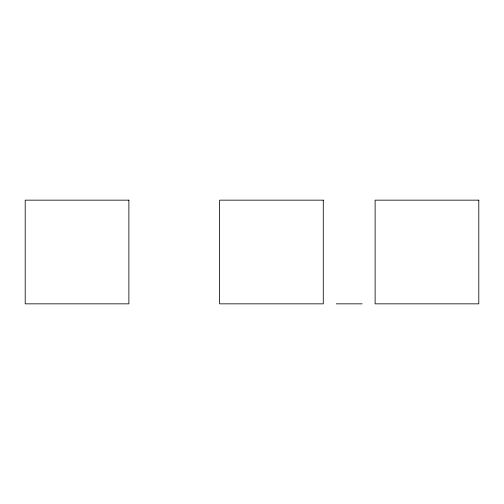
<?xml version="1.0" encoding="UTF-8"?>
<svg xmlns="http://www.w3.org/2000/svg" width="504" height="504" viewBox="0 0 504 504"><rect width="100%" height="100%" fill="white"/><g stroke="black" fill="none" stroke-linecap="round" stroke-linejoin="round"><path stroke-width="0.76" d="M336.237 303.843L362.162 303.843M128.879 200.157L25.2 200.157L25.2 303.843L128.879 303.843L128.879 200.157M323.278 200.157L219.599 200.157L219.599 303.843L323.278 303.843L323.278 200.157M478.8 200.157L375.121 200.157L375.121 303.843L478.8 303.843L478.8 200.157"/></g></svg>
